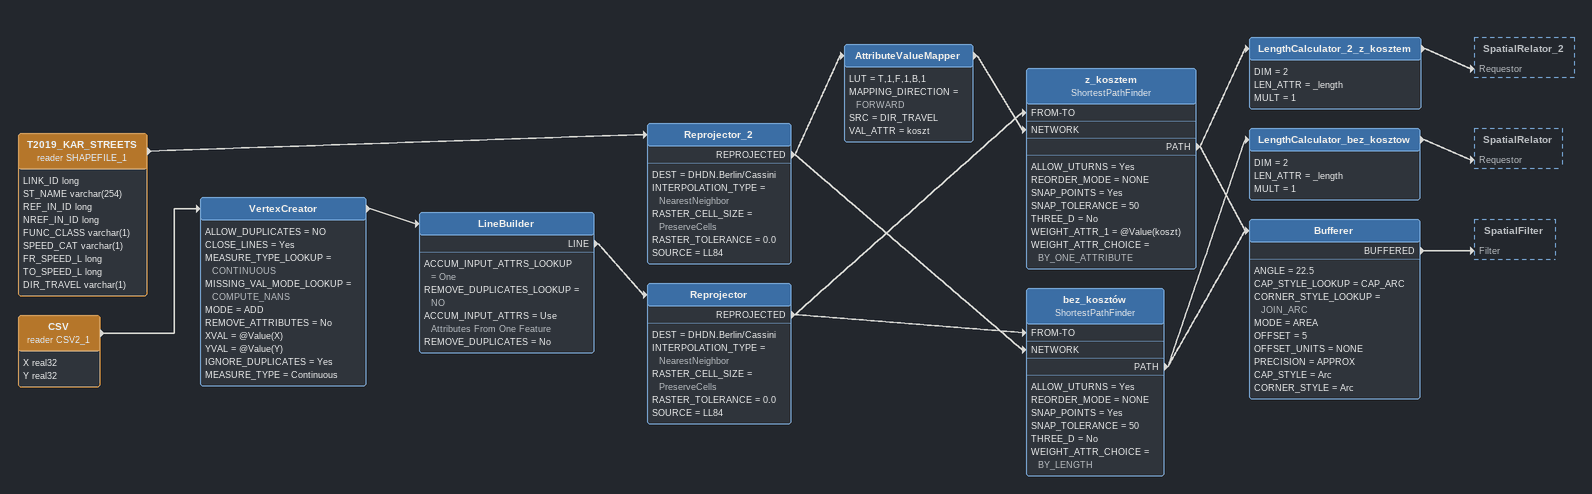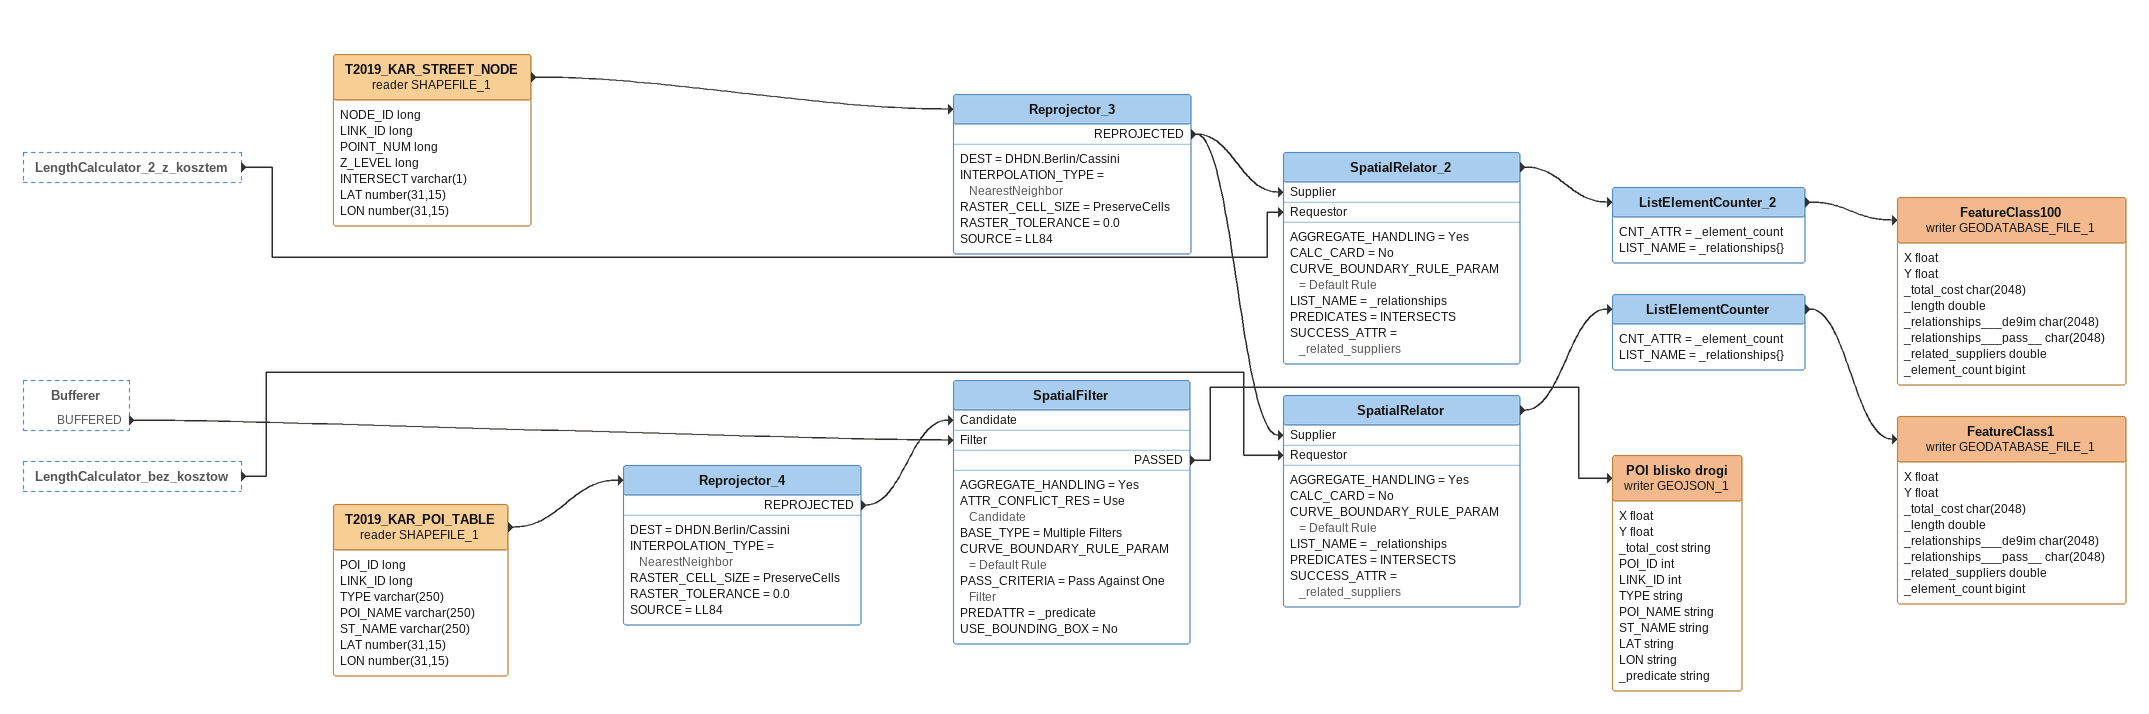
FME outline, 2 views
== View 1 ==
T2019_KAR_STREETS (reader SHAPEFILE_1)
    attributes: LINK_ID long, ST_NAME varchar(254), REF_IN_ID long, NREF_IN_ID long, FUNC_CLASS varchar(1), SPEED_CAT varchar(1), FR_SPEED_L long, TO_SPEED_L long, DIR_TRAVEL varchar(1)
    -> Reprojector_2
Reprojector_2
    DEST = DHDN.Berlin/Cassini
    INTERPOLATION_TYPE = NearestNeighbor
    RASTER_CELL_SIZE = PreserveCells
    RASTER_TOLERANCE = 0.0
    SOURCE = LL84
    REPROJECTED -> bez_kosztów [NETWORK]
    REPROJECTED -> AttributeValueMapper
AttributeValueMapper
    LUT = T,1,F,1,B,1
    MAPPING_DIRECTION = FORWARD
    SRC = DIR_TRAVEL
    VAL_ATTR = koszt
    -> z_kosztem [NETWORK]
CSV (reader CSV2_1)
    attributes: X real32, Y real32
    -> VertexCreator
VertexCreator
    ALLOW_DUPLICATES = NO
    CLOSE_LINES = Yes
    MEASURE_TYPE_LOOKUP = CONTINUOUS
    MISSING_VAL_MODE_LOOKUP = COMPUTE_NANS
    MODE = ADD
    REMOVE_ATTRIBUTES = No
    XVAL = @Value(X)
    YVAL = @Value(Y)
    IGNORE_DUPLICATES = Yes
    MEASURE_TYPE = Continuous
    -> LineBuilder
LineBuilder
    ACCUM_INPUT_ATTRS_LOOKUP = One
    REMOVE_DUPLICATES_LOOKUP = NO
    ACCUM_INPUT_ATTRS = Use Attributes From One Feature
    REMOVE_DUPLICATES = No
    LINE -> Reprojector
Reprojector
    DEST = DHDN.Berlin/Cassini
    INTERPOLATION_TYPE = NearestNeighbor
    RASTER_CELL_SIZE = PreserveCells
    RASTER_TOLERANCE = 0.0
    SOURCE = LL84
    REPROJECTED -> bez_kosztów [FROM-TO]
    REPROJECTED -> z_kosztem [FROM-TO]
z_kosztem: ShortestPathFinder
    ALLOW_UTURNS = Yes
    REORDER_MODE = NONE
    SNAP_POINTS = Yes
    SNAP_TOLERANCE = 50
    THREE_D = No
    WEIGHT_ATTR_1 = @Value(koszt)
    WEIGHT_ATTR_CHOICE = BY_ONE_ATTRIBUTE
    PATH -> Bufferer
    PATH -> LengthCalculator_2_z_kosztem
LengthCalculator_2_z_kosztem
    DIM = 2
    LEN_ATTR = _length
    MULT = 1
    -> SpatialRelator_2 [Requestor]
bez_kosztów: ShortestPathFinder
    ALLOW_UTURNS = Yes
    REORDER_MODE = NONE
    SNAP_POINTS = Yes
    SNAP_TOLERANCE = 50
    THREE_D = No
    WEIGHT_ATTR_CHOICE = BY_LENGTH
    PATH -> Bufferer
    PATH -> LengthCalculator_bez_kosztow
LengthCalculator_bez_kosztow
    DIM = 2
    LEN_ATTR = _length
    MULT = 1
    -> SpatialRelator [Requestor]
Bufferer
    ANGLE = 22.5
    CAP_STYLE_LOOKUP = CAP_ARC
    CORNER_STYLE_LOOKUP = JOIN_ARC
    MODE = AREA
    OFFSET = 5
    OFFSET_UNITS = NONE
    PRECISION = APPROX
    CAP_STYLE = Arc
    CORNER_STYLE = Arc
    BUFFERED -> SpatialFilter [Filter]

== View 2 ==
LengthCalculator_2_z_kosztem [outside]
    -> SpatialRelator_2 [Requestor]
Bufferer [outside]
    BUFFERED -> SpatialFilter [Filter]
LengthCalculator_bez_kosztow [outside]
    -> SpatialRelator [Requestor]
T2019_KAR_STREET_NODE (reader SHAPEFILE_1)
    attributes: NODE_ID long, LINK_ID long, POINT_NUM long, Z_LEVEL long, INTERSECT varchar(1), LAT number(31,15), LON number(31,15)
    -> Reprojector_3
Reprojector_3
    DEST = DHDN.Berlin/Cassini
    INTERPOLATION_TYPE = NearestNeighbor
    RASTER_CELL_SIZE = PreserveCells
    RASTER_TOLERANCE = 0.0
    SOURCE = LL84
    REPROJECTED -> SpatialRelator [Supplier]
    REPROJECTED -> SpatialRelator_2 [Supplier]
SpatialRelator_2
    AGGREGATE_HANDLING = Yes
    CALC_CARD = No
    CURVE_BOUNDARY_RULE_PARAM = Default Rule
    LIST_NAME = _relationships
    PREDICATES = INTERSECTS
    SUCCESS_ATTR = _related_suppliers
    -> ListElementCounter_2
ListElementCounter_2
    CNT_ATTR = _element_count
    LIST_NAME = _relationships{}
    -> FeatureClass100 (writer GEODATABASE_FILE_1)
FeatureClass100 (writer GEODATABASE_FILE_1)
    attributes: X float, Y float, _total_cost char(2048), _length double, _relationships___de9im char(2048), _relationships___pass__ char(2048), _related_suppliers double, _element_count bigint
SpatialRelator
    AGGREGATE_HANDLING = Yes
    CALC_CARD = No
    CURVE_BOUNDARY_RULE_PARAM = Default Rule
    LIST_NAME = _relationships
    PREDICATES = INTERSECTS
    SUCCESS_ATTR = _related_suppliers
    -> ListElementCounter
ListElementCounter
    CNT_ATTR = _element_count
    LIST_NAME = _relationships{}
    -> FeatureClass1 (writer GEODATABASE_FILE_1)
FeatureClass1 (writer GEODATABASE_FILE_1)
    attributes: X float, Y float, _total_cost char(2048), _length double, _relationships___de9im char(2048), _relationships___pass__ char(2048), _related_suppliers double, _element_count bigint
T2019_KAR_POI_TABLE (reader SHAPEFILE_1)
    attributes: POI_ID long, LINK_ID long, TYPE varchar(250), POI_NAME varchar(250), ST_NAME varchar(250), LAT number(31,15), LON number(31,15)
    -> Reprojector_4
Reprojector_4
    DEST = DHDN.Berlin/Cassini
    INTERPOLATION_TYPE = NearestNeighbor
    RASTER_CELL_SIZE = PreserveCells
    RASTER_TOLERANCE = 0.0
    SOURCE = LL84
    REPROJECTED -> SpatialFilter [Candidate]
SpatialFilter
    AGGREGATE_HANDLING = Yes
    ATTR_CONFLICT_RES = Use Candidate
    BASE_TYPE = Multiple Filters
    CURVE_BOUNDARY_RULE_PARAM = Default Rule
    PASS_CRITERIA = Pass Against One Filter
    PREDATTR = _predicate
    USE_BOUNDING_BOX = No
    PASSED -> POI blisko drogi (writer GEOJSON_1)
POI blisko drogi (writer GEOJSON_1)
    attributes: X float, Y float, _total_cost string, POI_ID int, LINK_ID int, TYPE string, POI_NAME string, ST_NAME string, LAT string, LON string, _predicate string
